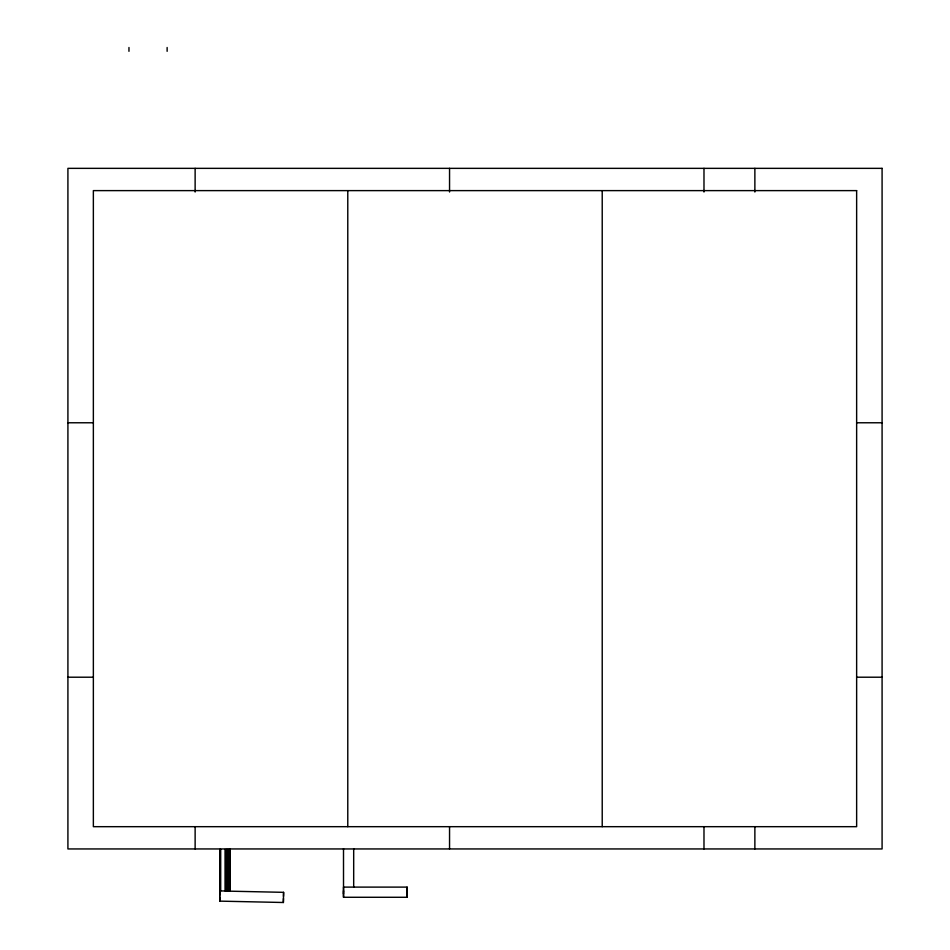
<?xml version="1.0" encoding="UTF-8"?>
<svg xmlns="http://www.w3.org/2000/svg" width="950" height="950" viewBox="0 0 950 950"><rect width="100%" height="100%" fill="white"/><g stroke="black" fill="none" stroke-linecap="round" stroke-linejoin="round"><path stroke-width="1.43" d="M229.995 849.419L229.995 890.922L230.019 849.407M228.879 891.159L283.587 892.335L283.373 902.5L219.783 901.134L219.866 897.109M283.373 902.5L283.456 898.486M283.587 892.335L283.504 896.349M219.913 894.983L219.996 849.407M219.783 901.134L219.996 890.969L230.173 890.922L230.173 849.407M343.544 891.931L343.508 887.11L407.111 887.11L407.122 897.275L343.52 897.275L343.508 848.623M407.111 887.11L407.122 897.275M67.913 422.774L93.064 422.774M856.936 422.774L882.087 422.774M67.913 677.207L93.064 677.207M856.936 677.207L882.087 677.207M343.52 897.275L343.473 892.454M754.87 168.352L754.87 192.019M754.87 826.738L754.87 848.944M703.986 168.352L703.986 192.019M703.986 826.761L703.986 848.944M602.217 190.618L602.217 826.678M449.552 168.352L449.552 192.019M449.552 826.761L449.552 848.944M353.685 848.623L353.685 887.11M347.783 190.618L347.783 826.678M343.484 890.744L343.484 893.76M228.665 849.407L228.665 890.922M227.608 849.407L227.608 890.922M226.373 849.407L226.373 890.922M225.055 849.407L225.055 890.922M220.697 849.407L220.697 890.922M220.186 849.407L220.186 890.922M195.13 168.352L195.13 192.019M195.13 826.738L195.13 848.944M167.129 47.5L167.129 51.312M128.963 47.5L128.963 51.312M882.087 168.352L67.913 168.352L67.913 848.944L882.087 848.944L882.087 168.352M856.639 190.618L93.361 190.618L93.361 826.678L856.639 826.678L856.639 190.618M229.52 890.922L229.52 849.407L229.473 890.922"/></g></svg>
